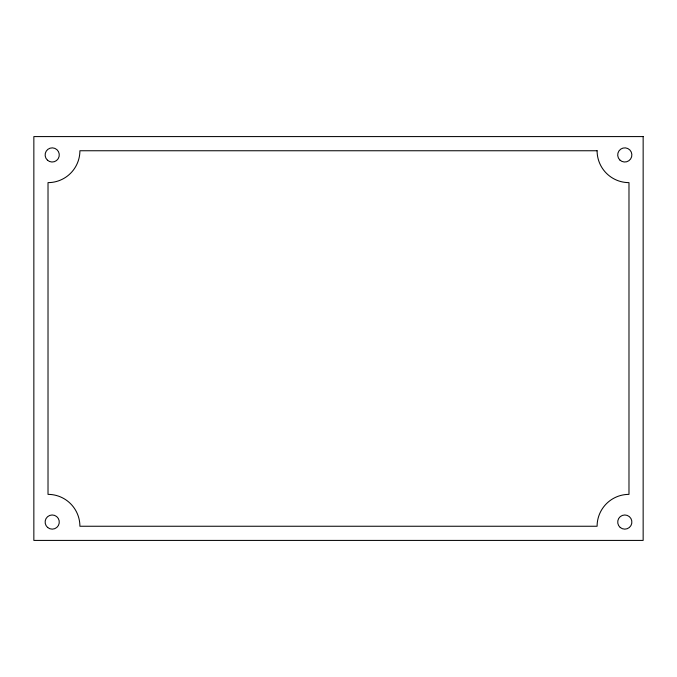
<?xml version="1.0" encoding="UTF-8"?>
<svg xmlns="http://www.w3.org/2000/svg" width="677" height="677" viewBox="0 0 677 677"><rect width="100%" height="100%" fill="white"/><g stroke="black" fill="none" stroke-linecap="round" stroke-linejoin="round"><path stroke-width="1.02" d="M643.15 136.585L33.85 136.585L33.85 540.415L643.15 540.415L643.15 136.585M597.097 150.751L79.903 150.751A31.878 31.878 0 0 1 48.016 182.629L48.016 494.371A31.878 31.878 0 0 1 79.903 526.249L597.097 526.249A31.878 31.878 0 0 1 628.984 494.371L628.984 182.629A31.878 31.878 0 0 1 597.097 150.751M619.785 159.95A7.083 7.083 0 0 0 631.633 156.768A7.083 7.083 0 0 0 622.958 148.094A7.083 7.083 0 0 0 619.785 159.95M620.225 527.476A7.083 7.083 0 0 0 631.768 523.313A7.083 7.083 0 0 0 622.391 515.4A7.083 7.083 0 0 0 620.225 527.476M47.72 527.544A7.083 7.083 0 0 0 59.195 523.203A7.083 7.083 0 0 0 49.7 515.434A7.083 7.083 0 0 0 47.72 527.544M47.449 160.187A7.083 7.083 0 0 0 59.127 156.438A7.083 7.083 0 0 0 50.039 148.195A7.083 7.083 0 0 0 47.449 160.187"/></g></svg>
